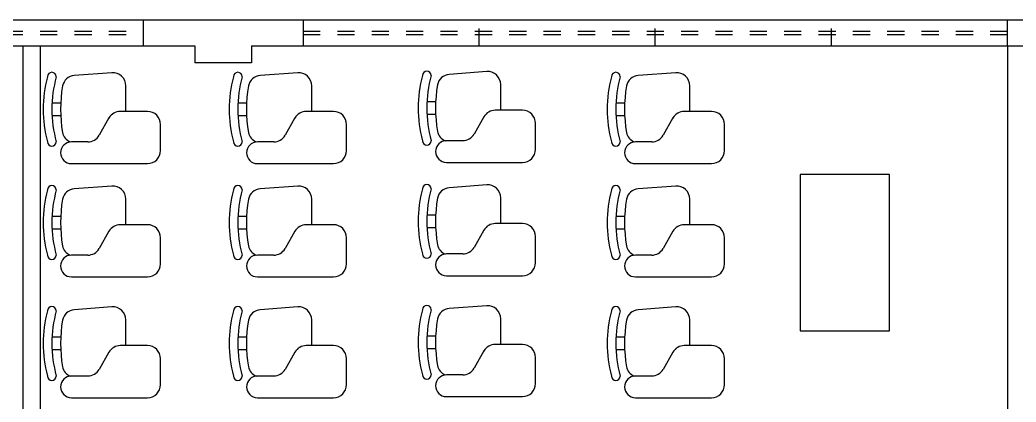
# Model space of a CAD drawing. Header units: millimetres. Extents: x 7034 to 7235, y -465 to -380.
# Drawn here: x 7111.36 to 7117.16, y -425.87 to -423.65 of the extents above; entities that cross this region are included whole.
import ezdxf

# ---------------------------------------------------------------- set-up
doc = ezdxf.new("R2010")
doc.units = ezdxf.units.MM
doc.header["$LTSCALE"] = 0.005
doc.linetypes.add('DASHED', pattern=[19.05, 12.7, -6.35])
doc.layers.add('0-LAYOUT', color=250, linetype='Continuous', lineweight=25)
for name, color, linetype in [('ARQ-PEITORIAL', 4, 'Continuous'), ('ARQ_ALVENARIA', 6, 'Continuous'), ('ARQ_JANELAALTA', 150, 'DASHED')]:
    doc.layers.add(name, color=color, linetype=linetype)

# ---------------------------------------------------------------- blocks, each defined once
blk = doc.blocks.new('A$C778229A4')
at = {"layer": '0-LAYOUT', "linetype": 'Continuous'}
for p, q in [((556.6, 737.6), (252.4, 714.2)), ((670.6, 423.4), (670.6, 632.1)), ((72, 493.9), (142.4, 493.9)), ((847, 423.4), (626.1, 423.4)), ((142.4, 388.1), (72, 388.1)), ((534.2, 370.1), (454.1, 229.7)), ((952.8, 105.8), (952.8, 317.5)), ((362.2, 176.4), (229.5, 176.4)), ((229.5, 0), (847, 0))]:
    blk.add_line(p, q, dxfattribs=at)
for centre, radius, start, end in [((70.8, 705.6), 35.3, 0, 180), ((564.7, 632.1), 105.8, 0, 94.39871), ((1004.3, 441), 1004.3, 164.72346, 195.27654), ((1074.9, 441), 1004.3, 164.72346, 195.27654), ((260.5, 608.7), 105.8, 94.39871, 168.30549), ((1283.9, 441), 1142.8, 170.47649, 189.52351), ((626.1, 317.5), 105.8, 90, 150.25512), ((847, 317.5), 105.8, 0, 90), ((260.5, 273.4), 105.8, 191.69451, 247.18493), ((70.8, 176.4), 35.3, 180, 0), ((229.5, 88.2), 88.2, 90, 270), ((362.2, 282.3), 105.8, 270, 330.25512), ((847, 105.8), 105.8, 270, 0)]:
    blk.add_arc(centre, radius, start, end, dxfattribs=at)

msp = doc.modelspace()

# ---------------------------------------------------------------- linework, layer by layer
at = {"layer": '0-LAYOUT'}
msp.add_lwpolyline([(7115.903, -424.5486), (7115.903, -425.4586), (7116.423, -425.4586), (7116.423, -424.5486)], close=True, dxfattribs=at)
at = {"layer": 'ARQ-PEITORIAL'}
for p, q in [((7111.379, -423.7986), (7111.379, -426.7486)), ((7111.479, -423.7986), (7111.479, -426.7486)), ((7117.109, -423.7986), (7117.109, -426.5986))]:
    msp.add_line(p, q, dxfattribs=at)
at = {"layer": 'ARQ_ALVENARIA'}
for p, q in [((7106.599, -423.6486), (7122.829, -423.6486)), ((7112.079, -423.6486), (7112.079, -423.7986)), ((7113.009, -423.6486), (7113.009, -423.7986)), ((7117.109, -423.7986), (7117.109, -423.6486)), ((7107.459, -423.7986), (7112.379, -423.7986)), ((7112.379, -423.7986), (7112.379, -423.8986)), ((7112.709, -423.7986), (7113.009, -423.7986)), ((7112.709, -423.7986), (7112.709, -423.8986)), ((7113.009, -423.7986), (7117.109, -423.7986)), ((7117.109, -423.7986), (7117.409, -423.7986)), ((7112.709, -423.8986), (7112.379, -423.8986))]:
    msp.add_line(p, q, dxfattribs=at)
at = {"layer": 'ARQ_JANELAALTA', "ltscale": 0.5}
for p, q in [((7114.034, -423.7986), (7114.034, -423.6486)), ((7115.059, -423.7986), (7115.059, -423.6486)), ((7116.084, -423.7986), (7116.084, -423.6486)), ((7107.879, -423.7136), (7112.079, -423.7136)), ((7113.009, -423.7136), (7117.109, -423.7136)), ((7107.879, -423.7336), (7112.079, -423.7336)), ((7113.009, -423.7336), (7117.109, -423.7336))]:
    msp.add_line(p, q, dxfattribs=at)
for p in [(7114.034, -423.7986), (7115.059, -423.7986), (7116.084, -423.7986)]:
    msp.add_point(p, dxfattribs=at)

# ---------------------------------------------------------------- block references
at = {"layer": '0-LAYOUT', "xscale": 0.0007168438189785798, "yscale": 0.0007168438189785798, "zscale": 0.0007168438189785798}
for p in [(7111.4968, -424.4848), (7112.579, -424.4848), (7113.679, -424.478), (7114.779, -424.4848), (7111.4968, -425.1443), (7112.579, -425.1443), (7113.679, -425.1376), (7114.779, -425.1443), (7111.4968, -425.8479), (7112.579, -425.8479), (7113.679, -425.8412), (7114.779, -425.8479)]:
    msp.add_blockref('A$C778229A4', p, dxfattribs=at)

doc.saveas('drawing.dxf')
